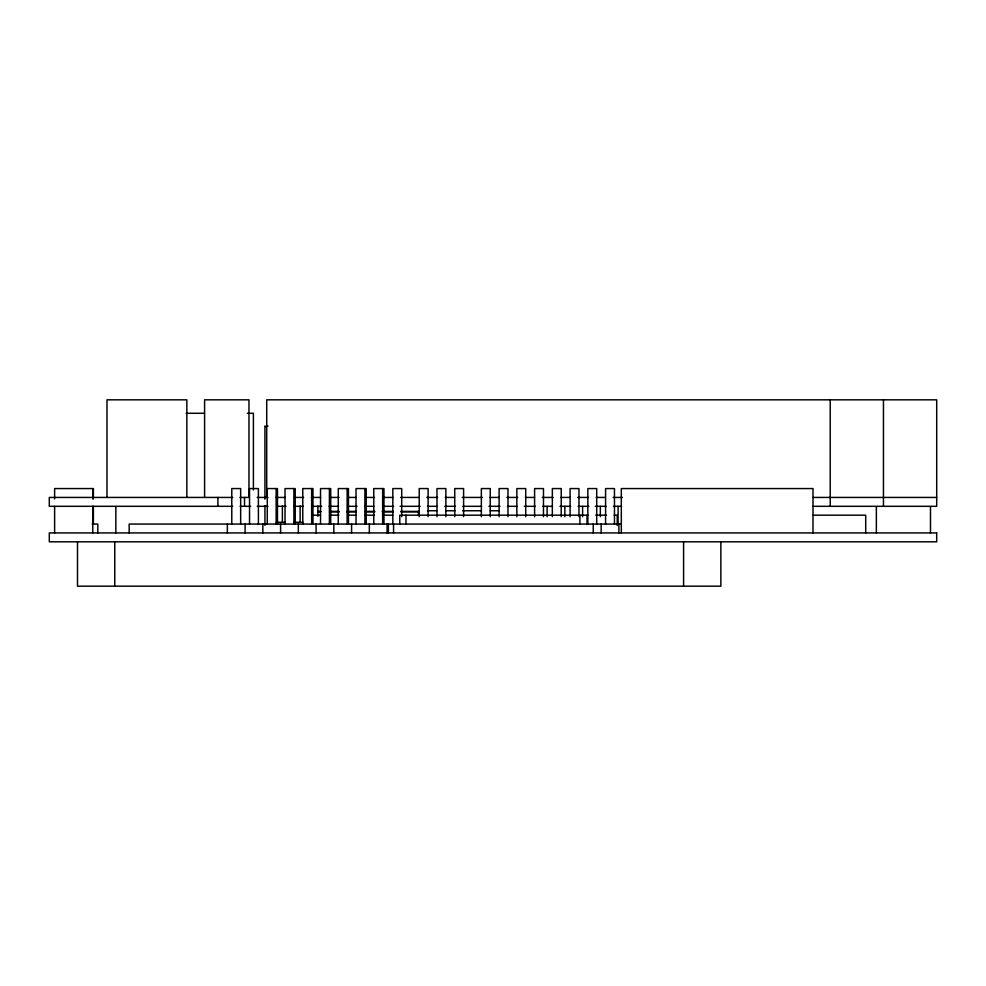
<?xml version="1.0" encoding="UTF-8"?>
<svg xmlns="http://www.w3.org/2000/svg" width="986" height="986" viewBox="0 0 986 986"><rect width="100%" height="100%" fill="white"/><g stroke="black" fill="none" stroke-linecap="round" stroke-linejoin="round"><path stroke-width="1.48" d="M264.938 426.457L268.019 426.125M186.157 413.282L204.496 413.282M247.289 413.282L253.402 413.282L253.402 489.98M232.696 497.437L49.3 497.437L49.3 506.311L232.696 506.311M239.918 497.437L248.965 497.437L248.965 399.823L204.595 399.823L204.595 497.437M257.198 497.437L267.921 497.437M275.957 497.437L285.188 497.437M294.432 497.437L303.663 497.437M311.366 497.437L320.598 497.437M329.842 497.437L339.073 497.437M348.317 497.437L356.008 497.437M365.251 497.437L374.483 497.437M383.727 497.437L392.958 497.437M400.661 497.437L419.136 497.437M426.827 497.437L437.611 497.437M445.302 497.437L454.546 497.437M462.249 497.437L482.265 497.437M489.956 497.437L499.199 497.437M506.89 497.437L517.675 497.437M525.365 497.437L534.609 497.437M542.3 497.437L553.084 497.437M560.775 497.437L570.019 497.437M577.71 497.437L588.494 497.437M596.185 497.437L605.429 497.437M613.132 497.437L622.363 497.437M813.277 497.437L936.7 497.437M240.091 506.311L250.678 506.311M257.198 506.311L267.921 506.311M276.807 506.311L286.039 506.311M293.717 506.311L303.257 506.311M312.168 506.311L321.707 506.311M329.077 506.311L338.617 506.311M347.528 506.311L357.055 506.311M364.746 506.311L373.965 506.311M382.876 506.311L393.636 506.311M400.106 506.311L420.085 506.311M427.456 506.311L436.995 506.311M444.686 506.311L455.446 506.311M462.816 506.311L481.575 506.311M488.945 506.311L500.025 506.311M507.396 506.311L516.935 506.311M524.305 506.311L535.373 506.311M542.756 506.311L552.283 506.311M559.974 506.311L570.734 506.311M578.104 506.311L588.864 506.311M595.334 506.311L606.094 506.311M613.465 506.311L621.463 506.311M813.302 506.311L936.7 506.311L936.7 399.823L266.713 399.823L266.713 497.437M427.616 510.748L436.761 510.748M445.918 510.748L455.076 510.748M462.705 510.748L481.008 510.748M490.165 510.748L499.323 510.748M317.738 511.389L320.82 511.389M330.051 511.389L339.295 511.389M346.998 511.389L356.229 511.389M365.473 511.389L374.705 511.389M382.408 511.389L393.18 511.389M400.883 511.389L417.817 511.389M317.738 511.87L320.82 511.87M330.051 511.87L339.295 511.87M346.998 511.87L356.229 511.87M365.473 511.87L374.705 511.87M382.408 511.87L393.18 511.87M400.883 511.87L417.817 511.87M312.796 515.185L320.487 515.185M329.706 515.185L338.938 515.185M348.157 515.185L355.847 515.185M365.079 515.185L374.298 515.185M383.529 515.185L392.748 515.185M588.026 515.185L399.786 515.185L399.786 524.059M595.704 515.185L606.476 515.185M614.155 515.185L617.236 515.185L617.236 525.538M813.339 515.185L865.708 515.185L865.708 532.933M276.462 522.284L285.336 522.284M294.21 522.284L303.084 522.284M92.154 524.059L97.824 524.059L97.824 532.933M621.057 524.059L129.166 524.059L129.166 532.933M930.488 506.927L930.488 532.933M883.456 399.823L883.456 506.311M876.357 506.927L876.357 532.933M830.212 399.823L830.212 506.311M812.994 532.933L812.994 488.563L621.316 488.563L621.316 532.933M720.865 541.807L720.865 586.177L77.5 586.177L77.5 541.807M683.594 541.807L683.594 586.177M618.9 524.059L618.9 532.933M618.099 506.311L618.099 524.059M614.463 524.059L614.463 488.563L605.589 488.563L605.589 524.059M601.152 524.059L601.152 532.933M600.351 506.311L600.351 516.664M596.715 524.059L596.715 488.563L587.841 488.563L587.841 524.059M593.239 524.059L593.239 532.933M587.027 515.185L587.027 524.059M582.603 506.311L582.603 516.664M579.928 515.185L579.928 524.059M578.967 516.664L578.967 488.563L570.093 488.563L570.093 516.664M564.855 506.311L564.855 516.664M561.219 516.664L561.219 488.563L552.345 488.563L552.345 516.664M547.107 506.311L547.107 516.664M543.471 516.664L543.471 488.563L534.597 488.563L534.597 516.664M525.723 516.664L525.723 488.563L516.849 488.563L516.849 516.664M507.975 516.664L507.975 488.563L499.101 488.563L499.101 516.664M490.227 516.664L490.227 488.563L481.353 488.563L481.353 516.664M463.605 516.664L463.605 488.563L454.731 488.563L454.731 516.664M445.857 516.664L445.857 488.563L436.983 488.563L436.983 516.664M428.109 516.664L428.109 488.563L419.235 488.563L419.235 516.664M418.458 510.748L418.458 515.185M405.998 515.185L405.998 524.059M401.709 516.664L401.709 488.563L392.835 488.563L392.835 524.059M393.574 524.059L393.574 532.933M388.398 524.059L388.398 532.933M387.079 524.059L387.079 532.933M383.961 524.059L383.961 488.563L373.768 488.563L373.768 524.059M382.642 488.563L382.642 524.059M369.331 524.059L369.331 532.933M366.213 524.059L366.213 488.563L356.02 488.563L356.02 524.059M364.894 488.563L364.894 524.059M351.583 524.059L351.583 532.933M348.465 524.059L348.465 488.563L338.272 488.563L338.272 524.059M347.146 488.563L347.146 524.059M333.835 524.059L333.835 532.933M330.717 524.059L330.717 488.563L320.524 488.563L320.524 524.059M329.398 488.563L329.398 524.059M317.874 506.015L317.874 516.368M316.087 524.059L316.087 532.933M312.969 524.059L312.969 488.563L302.776 488.563L302.776 524.059M311.65 488.563L311.65 524.059M300.126 506.015L300.126 522.284M298.339 524.059L298.339 532.933M295.221 524.059L295.221 488.563L285.028 488.563L285.028 524.059M293.902 488.563L293.902 524.059M282.378 506.015L282.378 522.284M280.591 524.059L280.591 532.933M277.473 524.059L277.473 488.563L267.28 488.563L267.28 524.059M276.154 488.563L276.154 524.059M264.938 426.125L264.938 499.138M264.938 505.559L264.938 525.328M262.843 524.059L262.843 532.933M258.406 524.059L258.406 488.563L249.532 488.563L249.532 524.059M245.095 524.059L245.095 532.933M244.528 497.437L244.528 506.311M240.658 524.059L240.658 488.563L231.784 488.563L231.784 524.059M227.347 524.059L227.347 532.933M217.906 497.437L217.906 506.311M186.847 497.437L186.847 399.823L106.981 399.823L106.981 497.437M115.855 506.853L115.855 532.933M114.77 541.807L114.77 586.177M93.387 498.916L93.387 488.563L54.624 488.563L54.624 498.916M93.387 506.311L93.387 524.059M92.783 488.563L92.783 498.916M92.783 506.311L92.783 532.933M54.624 506.311L54.624 532.933M936.7 532.933L49.3 532.933L49.3 541.807L936.7 541.807L936.7 532.933"/></g></svg>
